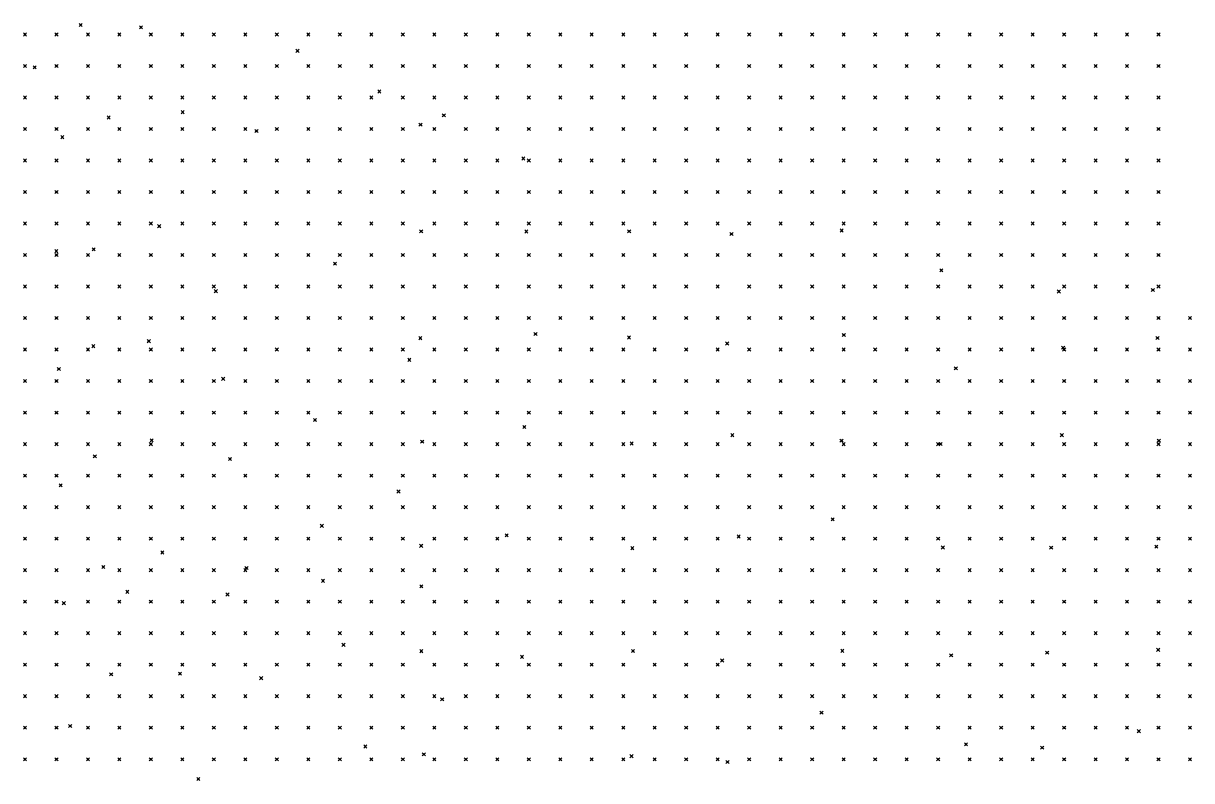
# Model space of a CAD drawing. Header units: metres. Extents: x 441556 to 446409, y 432338 to 461058.
# Drawn here: x 443384.5 to 443495.8, y 448327.9 to 448400 of the extents above; entities that cross this region are included whole.
import ezdxf

# ---------------------------------------------------------------- set-up
doc = ezdxf.new("R2010")
doc.units = ezdxf.units.M
doc.header["$MEASUREMENT"] = 0
doc.header["$PDMODE"] = 35
doc.header["$PDSIZE"] = 0.15
doc.layers.add('DTM-NOK-RevN_LIDAR_co_lidar', color=91, linetype='Continuous', lineweight=0)
doc.layers.add('DTM-NOK-RevN_RTK', color=32, linetype='Continuous', lineweight=0)

msp = doc.modelspace()

# ---------------------------------------------------------------- linework, layer by layer
at = {"layer": 'DTM-NOK-RevN_LIDAR_co_lidar'}
for p in [(443384.697, 448398.936, 353.008), (443387.697, 448398.936, 354.262), (443390.696, 448398.936, 355.42), (443393.695, 448398.936, 356.482), (443396.695, 448398.936, 357.544), (443399.694, 448398.936, 358.471), (443402.693, 448398.936, 359.459), (443405.693, 448398.936, 360.289), (443408.692, 448398.936, 360.958), (443411.691, 448398.936, 361.377), (443414.691, 448398.936, 360.845), (443417.69, 448398.936, 359.913), (443420.689, 448398.936, 358.978), (443423.689, 448398.936, 357.885), (443426.688, 448398.936, 357.246), (443429.687, 448398.936, 357.437), (443432.687, 448398.936, 357.725), (443435.686, 448398.936, 356.71), (443438.685, 448398.936, 355.706), (443441.685, 448398.936, 354.852), (443444.684, 448398.936, 354.604), (443447.683, 448398.936, 355.535), (443450.683, 448398.936, 356.857), (443453.682, 448398.936, 360.615), (443456.681, 448398.936, 361.12), (443459.681, 448398.936, 361.137), (443462.68, 448398.936, 360.983), (443465.679, 448398.936, 361.186), (443468.679, 448398.936, 361.147), (443471.678, 448398.936, 360.462), (443474.677, 448398.936, 359.521), (443477.677, 448398.936, 358.646), (443480.676, 448398.936, 358.268), (443483.675, 448398.936, 358.337), (443486.675, 448398.936, 358.678), (443489.674, 448398.936, 359.801), (443492.674, 448398.936, 361.526), (443384.697, 448395.936, 353.506), (443387.697, 448395.936, 354.808), (443390.696, 448395.936, 355.922), (443393.695, 448395.936, 357.086), (443396.695, 448395.936, 358.107), (443399.694, 448395.936, 359.097), (443402.693, 448395.936, 360.149), (443405.693, 448395.936, 361.147), (443408.692, 448395.936, 362.071), (443411.691, 448395.936, 362.881), (443414.691, 448395.936, 363.7), (443417.69, 448395.936, 364.048), (443420.689, 448395.936, 363.484), (443423.689, 448395.936, 362.707), (443426.688, 448395.936, 362.05), (443429.687, 448395.936, 361.321), (443432.687, 448395.936, 361.187), (443435.686, 448395.936, 360.653), (443438.685, 448395.936, 359.77), (443441.685, 448395.936, 358.555), (443444.684, 448395.936, 358.772), (443447.683, 448395.936, 360.491), (443450.683, 448395.936, 363.464), (443453.682, 448395.936, 365.198), (443456.681, 448395.936, 365.482), (443459.681, 448395.936, 365.302), (443462.68, 448395.936, 365.238), (443465.679, 448395.936, 364.896), (443468.679, 448395.936, 364.652), (443471.678, 448395.936, 363.944), (443474.677, 448395.936, 362.789), (443477.677, 448395.936, 361.966), (443480.676, 448395.936, 362.154), (443483.675, 448395.936, 363.267), (443486.675, 448395.936, 364.284), (443489.674, 448395.936, 364.872), (443492.674, 448395.936, 365.373), (443384.697, 448392.937, 353.777), (443387.697, 448392.937, 355.249), (443390.696, 448392.937, 356.336), (443393.695, 448392.937, 357.659), (443396.695, 448392.937, 358.705), (443399.694, 448392.937, 359.795), (443402.693, 448392.937, 360.968), (443405.693, 448392.937, 362.12), (443408.692, 448392.937, 363.211), (443411.691, 448392.937, 364.107), (443414.691, 448392.937, 365.014), (443417.69, 448392.937, 365.955), (443420.689, 448392.937, 366.413), (443423.689, 448392.937, 366.168), (443426.688, 448392.937, 365.428), (443429.687, 448392.937, 364.756), (443432.687, 448392.937, 364.711), (443435.686, 448392.937, 364.245), (443438.685, 448392.937, 363.951), (443441.685, 448392.937, 363.118), (443444.684, 448392.937, 364.529), (443447.683, 448392.937, 365.105), (443450.683, 448392.937, 366.652), (443453.682, 448392.937, 368.331), (443456.681, 448392.937, 369.275), (443459.681, 448392.937, 369.471), (443462.68, 448392.937, 368.859), (443465.679, 448392.937, 368.461), (443468.679, 448392.937, 368.317), (443471.678, 448392.937, 367.5), (443474.677, 448392.937, 366.552), (443477.677, 448392.937, 365.813), (443480.676, 448392.937, 365.882), (443483.675, 448392.937, 366.854), (443486.675, 448392.937, 368.033), (443489.674, 448392.937, 368.627), (443492.674, 448392.937, 368.456), (443384.697, 448389.938, 354.327), (443387.697, 448389.938, 355.742), (443390.696, 448389.938, 356.991), (443393.695, 448389.938, 358.224), (443396.695, 448389.938, 359.34), (443399.694, 448389.938, 360.509), (443402.693, 448389.938, 361.774), (443405.693, 448389.938, 363.157), (443408.692, 448389.938, 364.384), (443411.691, 448389.938, 365.325), (443414.691, 448389.938, 366.21), (443417.69, 448389.938, 366.941), (443420.689, 448389.938, 367.394), (443423.689, 448389.938, 367.661), (443426.688, 448389.938, 367.627), (443429.687, 448389.938, 367.384), (443432.687, 448389.938, 367.421), (443435.686, 448389.938, 367.554), (443438.685, 448389.938, 367.491), (443441.685, 448389.938, 367.52), (443444.684, 448389.938, 367.757), (443447.683, 448389.938, 368.714), (443450.683, 448389.938, 369.954), (443453.682, 448389.938, 371.741), (443456.681, 448389.938, 372.038), (443459.681, 448389.938, 372.481), (443462.68, 448389.938, 371.956), (443465.679, 448389.938, 371.738), (443468.679, 448389.938, 371.807), (443471.678, 448389.938, 371.146), (443474.677, 448389.938, 370.514), (443477.677, 448389.938, 369.825), (443480.676, 448389.938, 369.785), (443483.675, 448389.938, 370.585), (443486.675, 448389.938, 371.46), (443489.674, 448389.938, 371.788), (443492.674, 448389.938, 371.393), (443384.697, 448386.938, 354.881), (443387.697, 448386.938, 356.138), (443390.696, 448386.938, 357.387), (443393.695, 448386.938, 358.627), (443396.695, 448386.938, 359.949), (443399.694, 448386.938, 361.328), (443402.693, 448386.938, 362.581), (443405.693, 448386.938, 364.141), (443408.692, 448386.938, 365.534), (443411.691, 448386.938, 366.473), (443414.691, 448386.938, 367.086), (443417.69, 448386.938, 367.733), (443420.689, 448386.938, 368.335), (443423.689, 448386.938, 368.548), (443426.688, 448386.938, 368.529), (443429.687, 448386.938, 368.587), (443432.687, 448386.938, 368.763), (443435.686, 448386.938, 369.177), (443438.685, 448386.938, 369.858), (443441.685, 448386.938, 369.895), (443444.684, 448386.938, 370.665), (443447.683, 448386.938, 371.443), (443450.683, 448386.938, 372.577), (443453.682, 448386.938, 373.523), (443456.681, 448386.938, 374.666), (443459.681, 448386.938, 375.15), (443462.68, 448386.938, 375.235), (443465.679, 448386.938, 375.336), (443468.679, 448386.938, 375.109), (443471.678, 448386.938, 374.802), (443474.677, 448386.938, 374.111), (443477.677, 448386.938, 373.637), (443480.676, 448386.938, 373.951), (443483.675, 448386.938, 374.634), (443486.675, 448386.938, 375.076), (443489.674, 448386.938, 375.057), (443492.674, 448386.938, 374.679), (443384.697, 448383.939, 355.274), (443387.697, 448383.939, 356.567), (443390.696, 448383.939, 357.766), (443393.695, 448383.939, 359.003), (443396.695, 448383.939, 360.321), (443399.694, 448383.939, 361.809), (443402.693, 448383.939, 363.247), (443405.693, 448383.939, 364.922), (443408.692, 448383.939, 366.407), (443411.691, 448383.939, 367.205), (443414.691, 448383.939, 367.975), (443417.69, 448383.939, 368.874), (443420.689, 448383.939, 369.424), (443423.689, 448383.939, 369.698), (443426.688, 448383.939, 369.937), (443429.687, 448383.939, 370.006), (443432.687, 448383.939, 369.874), (443435.686, 448383.939, 369.892), (443438.685, 448383.939, 370.343), (443441.685, 448383.939, 371.041), (443444.684, 448383.939, 371.836), (443447.683, 448383.939, 372.845), (443450.683, 448383.939, 373.914), (443453.682, 448383.939, 374.865), (443456.681, 448383.939, 375.827), (443459.681, 448383.939, 376.588), (443462.68, 448383.939, 377.257), (443465.679, 448383.939, 377.606), (443468.679, 448383.939, 377.745), (443471.678, 448383.939, 377.78), (443474.677, 448383.939, 377.74), (443477.677, 448383.939, 377.565), (443480.676, 448383.939, 377.742), (443483.675, 448383.939, 378.149), (443486.675, 448383.939, 378.299), (443489.674, 448383.939, 378.233), (443492.674, 448383.939, 378.016), (443384.697, 448380.94, 355.555), (443387.697, 448380.94, 356.719), (443390.696, 448380.94, 357.997), (443393.695, 448380.94, 359.263), (443396.695, 448380.94, 360.747), (443399.694, 448380.94, 362.295), (443402.693, 448380.94, 363.831), (443405.693, 448380.94, 365.535), (443408.692, 448380.94, 367.161), (443411.691, 448380.94, 368.292), (443414.691, 448380.94, 369.177), (443417.69, 448380.94, 369.866), (443420.689, 448380.94, 370.254), (443423.689, 448380.94, 370.572), (443426.688, 448380.94, 370.854), (443429.687, 448380.94, 370.956), (443432.687, 448380.94, 371.096), (443435.686, 448380.94, 371.3), (443438.685, 448380.94, 371.329), (443441.685, 448380.94, 371.872), (443444.684, 448380.94, 372.871), (443447.683, 448380.94, 373.827), (443450.683, 448380.94, 374.863), (443453.682, 448380.94, 375.767), (443456.681, 448380.94, 376.738), (443459.681, 448380.94, 377.584), (443462.68, 448380.94, 378.359), (443465.679, 448380.94, 378.984), (443468.679, 448380.94, 379.675), (443471.678, 448380.94, 380.271), (443474.677, 448380.94, 380.543), (443477.677, 448380.94, 380.651), (443480.676, 448380.94, 380.961), (443483.675, 448380.94, 381.262), (443486.675, 448380.94, 381.48), (443489.674, 448380.94, 381.59), (443492.674, 448380.94, 381.439), (443384.697, 448377.94, 355.738), (443387.697, 448377.94, 356.924), (443390.696, 448377.94, 358.251), (443393.695, 448377.94, 359.525), (443396.695, 448377.94, 361.056), (443399.694, 448377.94, 362.676), (443402.693, 448377.94, 364.309), (443405.693, 448377.94, 366.034), (443408.692, 448377.94, 367.709), (443411.691, 448377.94, 369.055), (443414.691, 448377.94, 370.041), (443417.69, 448377.94, 370.7), (443420.689, 448377.94, 371.122), (443423.689, 448377.94, 371.493), (443426.688, 448377.94, 371.766), (443429.687, 448377.94, 371.856), (443432.687, 448377.94, 372.055), (443435.686, 448377.94, 372.338), (443438.685, 448377.94, 372.483), (443441.685, 448377.94, 373.033), (443444.684, 448377.94, 373.876), (443447.683, 448377.94, 374.598), (443450.683, 448377.94, 375.492), (443453.682, 448377.94, 376.326), (443456.681, 448377.94, 377.237), (443459.681, 448377.94, 378.199), (443462.68, 448377.94, 379.037), (443465.679, 448377.94, 379.821), (443468.679, 448377.94, 380.718), (443471.678, 448377.94, 381.597), (443474.677, 448377.94, 382.31), (443477.677, 448377.94, 382.868), (443480.676, 448377.94, 383.393), (443483.675, 448377.94, 383.781), (443486.675, 448377.94, 384.111), (443489.674, 448377.94, 384.465), (443492.674, 448377.94, 384.572), (443384.697, 448374.941, 355.823), (443387.697, 448374.941, 356.984), (443390.696, 448374.941, 358.236), (443393.695, 448374.941, 359.654), (443396.695, 448374.941, 361.172), (443399.694, 448374.941, 362.792), (443402.693, 448374.941, 364.581), (443405.693, 448374.941, 366.284), (443408.692, 448374.941, 367.932), (443411.691, 448374.941, 369.388), (443414.691, 448374.941, 370.48), (443417.69, 448374.941, 371.304), (443420.689, 448374.941, 371.899), (443423.689, 448374.941, 372.253), (443426.688, 448374.941, 372.486), (443429.687, 448374.941, 372.672), (443432.687, 448374.941, 372.863), (443435.686, 448374.941, 372.995), (443438.685, 448374.941, 373.155), (443441.685, 448374.941, 373.815), (443444.684, 448374.941, 374.613), (443447.683, 448374.941, 375.191), (443450.683, 448374.941, 376.078), (443453.682, 448374.941, 376.802), (443456.681, 448374.941, 377.62), (443459.681, 448374.941, 378.536), (443462.68, 448374.941, 379.442), (443465.679, 448374.941, 380.395), (443468.679, 448374.941, 381.308), (443471.678, 448374.941, 382.214), (443474.677, 448374.941, 382.831), (443477.677, 448374.941, 383.661), (443480.676, 448374.941, 384.476), (443483.675, 448374.941, 384.942), (443486.675, 448374.941, 385.396), (443489.674, 448374.941, 385.986), (443492.674, 448374.941, 386.4), (443384.697, 448371.942, 355.983), (443387.697, 448371.942, 356.965), (443390.696, 448371.942, 358.135), (443393.695, 448371.942, 359.703), (443396.695, 448371.942, 361.216), (443399.694, 448371.942, 362.994), (443402.693, 448371.942, 364.649), (443405.693, 448371.942, 366.276), (443408.692, 448371.942, 367.957), (443411.691, 448371.942, 369.529), (443414.691, 448371.942, 370.738), (443417.69, 448371.942, 371.501), (443420.689, 448371.942, 371.932), (443423.689, 448371.942, 372.328), (443426.688, 448371.942, 372.719), (443429.687, 448371.942, 372.947), (443432.687, 448371.942, 373.276), (443435.686, 448371.942, 373.472), (443438.685, 448371.942, 373.766), (443441.685, 448371.942, 374.532), (443444.684, 448371.942, 375.215), (443447.683, 448371.942, 375.895), (443450.683, 448371.942, 376.466), (443453.682, 448371.942, 377.275), (443456.681, 448371.942, 378.011), (443459.681, 448371.942, 378.819), (443462.68, 448371.942, 379.704), (443465.679, 448371.942, 380.795), (443468.679, 448371.942, 381.838), (443471.678, 448371.942, 382.197), (443474.677, 448371.942, 382.542), (443477.677, 448371.942, 383.505), (443480.676, 448371.942, 384.595), (443483.675, 448371.942, 385.413), (443486.675, 448371.942, 386.069), (443489.674, 448371.942, 386.662), (443492.674, 448371.942, 387.242), (443495.673, 448371.942, 387.797), (443384.697, 448368.942, 355.962), (443387.697, 448368.942, 357), (443390.696, 448368.942, 358.216), (443393.695, 448368.942, 359.705), (443396.695, 448368.942, 361.27), (443399.694, 448368.942, 362.901), (443402.693, 448368.942, 364.529), (443405.693, 448368.942, 366.162), (443408.692, 448368.942, 367.911), (443411.691, 448368.942, 369.604), (443414.691, 448368.942, 370.884), (443417.69, 448368.942, 371.578), (443420.689, 448368.942, 372.026), (443423.689, 448368.942, 372.404), (443426.688, 448368.942, 372.554), (443429.687, 448368.942, 372.694), (443432.687, 448368.942, 373.124), (443435.686, 448368.942, 373.805), (443438.685, 448368.942, 374.111), (443441.685, 448368.942, 374.931), (443444.684, 448368.942, 375.361), (443447.683, 448368.942, 376.188), (443450.683, 448368.942, 376.985), (443453.682, 448368.942, 377.717), (443456.681, 448368.942, 378.499), (443459.681, 448368.942, 379.284), (443462.68, 448368.942, 380.17), (443465.679, 448368.942, 381.13), (443468.679, 448368.942, 381.852), (443471.678, 448368.942, 382.252), (443474.677, 448368.942, 383.033), (443477.677, 448368.942, 384.103), (443480.676, 448368.942, 385.112), (443483.675, 448368.942, 385.948), (443486.675, 448368.942, 386.666), (443489.674, 448368.942, 387.307), (443492.674, 448368.942, 387.816), (443495.673, 448368.942, 388.363), (443384.697, 448365.943, 355.88), (443387.697, 448365.943, 357.091), (443390.696, 448365.943, 358.356), (443393.695, 448365.943, 359.76), (443396.695, 448365.943, 361.273), (443399.694, 448365.943, 362.71), (443402.693, 448365.943, 364.296), (443405.693, 448365.943, 366.004), (443408.692, 448365.943, 367.799), (443411.691, 448365.943, 369.543), (443414.691, 448365.943, 370.844), (443417.69, 448365.943, 371.545), (443420.689, 448365.943, 372.15), (443423.689, 448365.943, 372.737), (443426.688, 448365.943, 372.987), (443429.687, 448365.943, 373.161), (443432.687, 448365.943, 373.432), (443435.686, 448365.943, 374.055), (443438.685, 448365.943, 374.333), (443441.685, 448365.943, 374.797), (443444.684, 448365.943, 375.005), (443447.683, 448365.943, 376.018), (443450.683, 448365.943, 376.914), (443453.682, 448365.943, 377.669), (443456.681, 448365.943, 378.457), (443459.681, 448365.943, 379.348), (443462.68, 448365.943, 380.248), (443465.679, 448365.943, 380.99), (443468.679, 448365.943, 381.803), (443471.678, 448365.943, 382.691), (443474.677, 448365.943, 383.672), (443477.677, 448365.943, 384.616), (443480.676, 448365.943, 385.488), (443483.675, 448365.943, 386.259), (443486.675, 448365.943, 386.974), (443489.674, 448365.943, 387.68), (443492.674, 448365.943, 388.289), (443495.673, 448365.943, 388.889), (443384.697, 448362.944, 355.871), (443387.697, 448362.944, 357.092), (443390.696, 448362.944, 358.372), (443393.695, 448362.944, 359.714), (443396.695, 448362.944, 361.158), (443399.694, 448362.944, 362.67), (443402.693, 448362.944, 364.246), (443405.693, 448362.944, 366.061), (443408.692, 448362.944, 367.731), (443411.691, 448362.944, 369.376), (443414.691, 448362.944, 370.642), (443417.69, 448362.944, 371.5), (443420.689, 448362.944, 372.276), (443423.689, 448362.944, 372.894), (443426.688, 448362.944, 373.322), (443429.687, 448362.944, 373.702), (443432.687, 448362.944, 374.013), (443435.686, 448362.944, 374.455), (443438.685, 448362.944, 374.861), (443441.685, 448362.944, 375.222), (443444.684, 448362.944, 375.662), (443447.683, 448362.944, 376.397), (443450.683, 448362.944, 377.232), (443453.682, 448362.944, 377.987), (443456.681, 448362.944, 378.89), (443459.681, 448362.944, 379.664), (443462.68, 448362.944, 380.213), (443465.679, 448362.944, 381.114), (443468.679, 448362.944, 382.074), (443471.678, 448362.944, 383.026), (443474.677, 448362.944, 383.935), (443477.677, 448362.944, 384.792), (443480.676, 448362.944, 385.634), (443483.675, 448362.944, 386.406), (443486.675, 448362.944, 387.131), (443489.674, 448362.944, 387.862), (443492.674, 448362.944, 388.583), (443495.673, 448362.944, 389.33), (443384.697, 448359.944, 355.857), (443387.697, 448359.944, 357.164), (443390.696, 448359.944, 358.338), (443393.695, 448359.944, 359.591), (443396.695, 448359.944, 361.057), (443399.694, 448359.944, 362.724), (443402.693, 448359.944, 364.398), (443405.693, 448359.944, 366.128), (443408.692, 448359.944, 367.73), (443411.691, 448359.944, 369.301), (443414.691, 448359.944, 370.561), (443417.69, 448359.944, 371.534), (443420.689, 448359.944, 372.344), (443423.689, 448359.944, 372.916), (443426.688, 448359.944, 373.393), (443429.687, 448359.944, 373.866), (443432.687, 448359.944, 374.298), (443435.686, 448359.944, 374.764), (443438.685, 448359.944, 375.261), (443441.685, 448359.944, 375.781), (443444.684, 448359.944, 376.404), (443447.683, 448359.944, 376.949), (443450.683, 448359.944, 377.7), (443453.682, 448359.944, 378.454), (443456.681, 448359.944, 379.352), (443459.681, 448359.944, 379.952), (443462.68, 448359.944, 380.367), (443465.679, 448359.944, 381.322), (443468.679, 448359.944, 382.261), (443471.678, 448359.944, 383.097), (443474.677, 448359.944, 383.983), (443477.677, 448359.944, 384.864), (443480.676, 448359.944, 385.719), (443483.675, 448359.944, 386.508), (443486.675, 448359.944, 387.257), (443489.674, 448359.944, 388.009), (443492.674, 448359.944, 388.76), (443495.673, 448359.944, 389.571), (443384.697, 448356.945, 355.92), (443387.697, 448356.945, 357.252), (443390.696, 448356.945, 358.32), (443393.695, 448356.945, 359.511), (443396.695, 448356.945, 360.936), (443399.694, 448356.945, 362.656), (443402.693, 448356.945, 364.44), (443405.693, 448356.945, 366.064), (443408.692, 448356.945, 367.582), (443411.691, 448356.945, 369.209), (443414.691, 448356.945, 370.526), (443417.69, 448356.945, 371.469), (443420.689, 448356.945, 372.255), (443423.689, 448356.945, 372.865), (443426.688, 448356.945, 373.363), (443429.687, 448356.945, 373.868), (443432.687, 448356.945, 374.421), (443435.686, 448356.945, 374.948), (443438.685, 448356.945, 375.463), (443441.685, 448356.945, 376.073), (443444.684, 448356.945, 376.703), (443447.683, 448356.945, 377.311), (443450.683, 448356.945, 378.035), (443453.682, 448356.945, 378.757), (443456.681, 448356.945, 379.473), (443459.681, 448356.945, 379.88), (443462.68, 448356.945, 380.595), (443465.679, 448356.945, 381.435), (443468.679, 448356.945, 382.314), (443471.678, 448356.945, 383.147), (443474.677, 448356.945, 384.023), (443477.677, 448356.945, 384.919), (443480.676, 448356.945, 385.785), (443483.675, 448356.945, 386.601), (443486.675, 448356.945, 387.356), (443489.674, 448356.945, 388.098), (443492.674, 448356.945, 388.874), (443495.673, 448356.945, 389.661), (443384.697, 448353.946, 356.117), (443387.697, 448353.946, 357.284), (443390.696, 448353.946, 358.333), (443393.695, 448353.946, 359.499), (443396.695, 448353.946, 360.861), (443399.694, 448353.946, 362.544), (443402.693, 448353.946, 364.351), (443405.693, 448353.946, 365.914), (443408.692, 448353.946, 367.402), (443411.691, 448353.946, 369.009), (443414.691, 448353.946, 370.369), (443417.69, 448353.946, 371.237), (443420.689, 448353.946, 371.985), (443423.689, 448353.946, 372.742), (443426.688, 448353.946, 373.314), (443429.687, 448353.946, 373.893), (443432.687, 448353.946, 374.542), (443435.686, 448353.946, 375.125), (443438.685, 448353.946, 375.703), (443441.685, 448353.946, 376.302), (443444.684, 448353.946, 376.94), (443447.683, 448353.946, 377.584), (443450.683, 448353.946, 378.211), (443453.682, 448353.946, 378.801), (443456.681, 448353.946, 379.619), (443459.681, 448353.946, 379.964), (443462.68, 448353.946, 380.62), (443465.679, 448353.946, 381.467), (443468.679, 448353.946, 382.32), (443471.678, 448353.946, 383.18), (443474.677, 448353.946, 384.039), (443477.677, 448353.946, 384.92), (443480.676, 448353.946, 385.803), (443483.675, 448353.946, 386.64), (443486.675, 448353.946, 387.4), (443489.674, 448353.946, 388.127), (443492.674, 448353.946, 388.885), (443495.673, 448353.946, 389.652), (443384.697, 448350.946, 356.328), (443387.697, 448350.946, 357.371), (443390.696, 448350.946, 358.402), (443393.695, 448350.946, 359.52), (443396.695, 448350.946, 360.854), (443399.694, 448350.946, 362.418), (443402.693, 448350.946, 364.135), (443405.693, 448350.946, 365.667), (443408.692, 448350.946, 367.268), (443411.691, 448350.946, 368.801), (443414.691, 448350.946, 370.145), (443417.69, 448350.946, 370.994), (443420.689, 448350.946, 371.718), (443423.689, 448350.946, 372.606), (443426.688, 448350.946, 373.266), (443429.687, 448350.946, 373.884), (443432.687, 448350.946, 374.533), (443435.686, 448350.946, 375.175), (443438.685, 448350.946, 375.831), (443441.685, 448350.946, 376.482), (443444.684, 448350.946, 377.139), (443447.683, 448350.946, 377.755), (443450.683, 448350.946, 378.34), (443453.682, 448350.946, 378.799), (443456.681, 448350.946, 379.716), (443459.681, 448350.946, 380.188), (443462.68, 448350.946, 380.62), (443465.679, 448350.946, 381.461), (443468.679, 448350.946, 382.318), (443471.678, 448350.946, 383.157), (443474.677, 448350.946, 384.015), (443477.677, 448350.946, 384.881), (443480.676, 448350.946, 385.756), (443483.675, 448350.946, 386.598), (443486.675, 448350.946, 387.384), (443489.674, 448350.946, 388.117), (443492.674, 448350.946, 388.829), (443495.673, 448350.946, 389.598), (443384.697, 448347.947, 356.514), (443387.697, 448347.947, 357.521), (443390.696, 448347.947, 358.498), (443393.695, 448347.947, 359.57), (443396.695, 448347.947, 360.807), (443399.694, 448347.947, 362.214), (443402.693, 448347.947, 363.798), (443405.693, 448347.947, 365.322), (443408.692, 448347.947, 366.967), (443411.691, 448347.947, 368.521), (443414.691, 448347.947, 369.852), (443417.69, 448347.947, 370.753), (443420.689, 448347.947, 371.51), (443423.689, 448347.947, 372.408), (443426.688, 448347.947, 373.159), (443429.687, 448347.947, 373.804), (443432.687, 448347.947, 374.469), (443435.686, 448347.947, 375.191), (443438.685, 448347.947, 375.883), (443441.685, 448347.947, 376.607), (443444.684, 448347.947, 377.294), (443447.683, 448347.947, 377.928), (443450.683, 448347.947, 378.653), (443453.682, 448347.947, 379.121), (443456.681, 448347.947, 379.761), (443459.681, 448347.947, 380.285), (443462.68, 448347.947, 380.83), (443465.679, 448347.947, 381.573), (443468.679, 448347.947, 382.353), (443471.678, 448347.947, 383.111), (443474.677, 448347.947, 383.954), (443477.677, 448347.947, 384.819), (443480.676, 448347.947, 385.664), (443483.675, 448347.947, 386.521), (443486.675, 448347.947, 387.343), (443489.674, 448347.947, 388.073), (443492.674, 448347.947, 388.783), (443495.673, 448347.947, 389.545), (443384.697, 448344.948, 356.657), (443387.697, 448344.948, 357.629), (443390.696, 448344.948, 358.59), (443393.695, 448344.948, 359.659), (443396.695, 448344.948, 360.797), (443399.694, 448344.948, 362.095), (443402.693, 448344.948, 363.54), (443405.693, 448344.948, 364.96), (443408.692, 448344.948, 366.548), (443411.691, 448344.948, 368.095), (443414.691, 448344.948, 369.475), (443417.69, 448344.948, 370.44), (443420.689, 448344.948, 371.191), (443423.689, 448344.948, 372.148), (443426.688, 448344.948, 373.07), (443429.687, 448344.948, 373.756), (443432.687, 448344.948, 374.467), (443435.686, 448344.948, 375.277), (443438.685, 448344.948, 375.987), (443441.685, 448344.948, 376.693), (443444.684, 448344.948, 377.401), (443447.683, 448344.948, 378.093), (443450.683, 448344.948, 378.806), (443453.682, 448344.948, 379.427), (443456.681, 448344.948, 379.986), (443459.681, 448344.948, 380.46), (443462.68, 448344.948, 380.935), (443465.679, 448344.948, 381.646), (443468.679, 448344.948, 382.332), (443471.678, 448344.948, 383.045), (443474.677, 448344.948, 383.847), (443477.677, 448344.948, 384.697), (443480.676, 448344.948, 385.541), (443483.675, 448344.948, 386.4), (443486.675, 448344.948, 387.241), (443489.674, 448344.948, 388.002), (443492.674, 448344.948, 388.738), (443495.673, 448344.948, 389.513), (443384.697, 448341.948, 356.641), (443387.697, 448341.948, 357.673), (443390.696, 448341.948, 358.696), (443393.695, 448341.948, 359.729), (443396.695, 448341.948, 360.798), (443399.694, 448341.948, 362.03), (443402.693, 448341.948, 363.286), (443405.693, 448341.948, 364.675), (443408.692, 448341.948, 366.199), (443411.691, 448341.948, 367.648), (443414.691, 448341.948, 369.055), (443417.69, 448341.948, 370.122), (443420.689, 448341.948, 370.887), (443423.689, 448341.948, 371.894), (443426.688, 448341.948, 372.986), (443429.687, 448341.948, 373.734), (443432.687, 448341.948, 374.468), (443435.686, 448341.948, 375.254), (443438.685, 448341.948, 375.99), (443441.685, 448341.948, 376.764), (443444.684, 448341.948, 377.531), (443447.683, 448341.948, 378.139), (443450.683, 448341.948, 378.749), (443453.682, 448341.948, 379.447), (443456.681, 448341.948, 380.181), (443459.681, 448341.948, 380.516), (443462.68, 448341.948, 380.936), (443465.679, 448341.948, 381.653), (443468.679, 448341.948, 382.357), (443471.678, 448341.948, 383.072), (443474.677, 448341.948, 383.799), (443477.677, 448341.948, 384.598), (443480.676, 448341.948, 385.442), (443483.675, 448341.948, 386.276), (443486.675, 448341.948, 387.119), (443489.674, 448341.948, 387.95), (443492.674, 448341.948, 388.733), (443495.673, 448341.948, 389.522), (443384.697, 448338.949, 356.585), (443387.697, 448338.949, 357.711), (443390.696, 448338.949, 358.728), (443393.695, 448338.949, 359.73), (443396.695, 448338.949, 360.689), (443399.694, 448338.949, 361.838), (443402.693, 448338.949, 363.013), (443405.693, 448338.949, 364.413), (443408.692, 448338.949, 365.906), (443411.691, 448338.949, 367.225), (443414.691, 448338.949, 368.583), (443417.69, 448338.949, 369.818), (443420.689, 448338.949, 370.681), (443423.689, 448338.949, 371.679), (443426.688, 448338.949, 372.943), (443429.687, 448338.949, 373.87), (443432.687, 448338.949, 374.646), (443435.686, 448338.949, 375.431), (443438.685, 448338.949, 376.132), (443441.685, 448338.949, 376.908), (443444.684, 448338.949, 377.657), (443447.683, 448338.949, 378.338), (443450.683, 448338.949, 378.9), (443453.682, 448338.949, 379.473), (443456.681, 448338.949, 380.183), (443459.681, 448338.949, 380.399), (443462.68, 448338.949, 381.02), (443465.679, 448338.949, 381.715), (443468.679, 448338.949, 382.366), (443471.678, 448338.949, 383.048), (443474.677, 448338.949, 383.745), (443477.677, 448338.949, 384.53), (443480.676, 448338.949, 385.382), (443483.675, 448338.949, 386.255), (443486.675, 448338.949, 387.148), (443489.674, 448338.949, 388.017), (443492.674, 448338.949, 388.827), (443495.673, 448338.949, 389.624), (443384.697, 448335.95, 356.656), (443387.697, 448335.95, 357.639), (443390.696, 448335.95, 358.627), (443393.695, 448335.95, 359.587), (443396.695, 448335.95, 360.547), (443399.694, 448335.95, 361.498), (443402.693, 448335.95, 362.698), (443405.693, 448335.95, 364.144), (443408.692, 448335.95, 365.544), (443411.691, 448335.95, 366.954), (443414.691, 448335.95, 368.355), (443417.69, 448335.95, 369.581), (443420.689, 448335.95, 370.525), (443423.689, 448335.95, 371.669), (443426.688, 448335.95, 373.146), (443429.687, 448335.95, 374.229), (443432.687, 448335.95, 375.086), (443435.686, 448335.95, 375.729), (443438.685, 448335.95, 376.248), (443441.685, 448335.95, 376.933), (443444.684, 448335.95, 377.698), (443447.683, 448335.95, 378.454), (443450.683, 448335.95, 379.028), (443453.682, 448335.95, 379.456), (443456.681, 448335.95, 379.989), (443459.681, 448335.95, 380.276), (443462.68, 448335.95, 380.83), (443465.679, 448335.95, 381.512), (443468.679, 448335.95, 382.175), (443471.678, 448335.95, 382.996), (443474.677, 448335.95, 383.717), (443477.677, 448335.95, 384.456), (443480.676, 448335.95, 385.34), (443483.675, 448335.95, 386.262), (443486.675, 448335.95, 387.213), (443489.674, 448335.95, 388.143), (443492.674, 448335.95, 388.949), (443495.673, 448335.95, 389.775), (443384.697, 448332.95, 356.861), (443387.697, 448332.95, 357.788), (443390.696, 448332.95, 358.721), (443393.695, 448332.95, 359.614), (443396.695, 448332.95, 360.525), (443399.694, 448332.95, 361.469), (443402.693, 448332.95, 362.548), (443405.693, 448332.95, 363.912), (443408.692, 448332.95, 365.37), (443411.691, 448332.95, 366.828), (443414.691, 448332.95, 368.238), (443417.69, 448332.95, 369.584), (443420.689, 448332.95, 370.603), (443423.689, 448332.95, 371.792), (443426.688, 448332.95, 373.557), (443429.687, 448332.95, 374.922), (443432.687, 448332.95, 375.693), (443435.686, 448332.95, 375.921), (443438.685, 448332.95, 376.33), (443441.685, 448332.95, 376.918), (443444.684, 448332.95, 377.685), (443447.683, 448332.95, 378.25), (443450.683, 448332.95, 378.805), (443453.682, 448332.95, 379.3), (443456.681, 448332.95, 379.948), (443459.681, 448332.95, 380.432), (443462.68, 448332.95, 380.761), (443465.679, 448332.95, 381.331), (443468.679, 448332.95, 381.984), (443471.678, 448332.95, 382.869), (443474.677, 448332.95, 383.73), (443477.677, 448332.95, 384.559), (443480.676, 448332.95, 385.453), (443483.675, 448332.95, 386.35), (443486.675, 448332.95, 387.336), (443489.674, 448332.95, 388.38), (443492.674, 448332.95, 389.24), (443495.673, 448332.95, 390.059), (443384.697, 448329.951, 357.081), (443387.697, 448329.951, 357.999), (443390.696, 448329.951, 358.791), (443393.695, 448329.951, 359.67), (443396.695, 448329.951, 360.527), (443399.694, 448329.951, 361.527), (443402.693, 448329.951, 362.69), (443405.693, 448329.951, 363.901), (443408.692, 448329.951, 365.257), (443411.691, 448329.951, 366.751), (443414.691, 448329.951, 368.277), (443417.69, 448329.951, 369.775), (443420.689, 448329.951, 370.748), (443423.689, 448329.951, 371.603), (443426.688, 448329.951, 373.041), (443429.687, 448329.951, 374.276), (443432.687, 448329.951, 375.075), (443435.686, 448329.951, 375.478), (443438.685, 448329.951, 376.173), (443441.685, 448329.951, 376.868), (443444.684, 448329.951, 377.473), (443447.683, 448329.951, 378.07), (443450.683, 448329.951, 378.697), (443453.682, 448329.951, 379.233), (443456.681, 448329.951, 379.911), (443459.681, 448329.951, 380.297), (443462.68, 448329.951, 380.618), (443465.679, 448329.951, 381.245), (443468.679, 448329.951, 381.899), (443471.678, 448329.951, 382.638), (443474.677, 448329.951, 383.471), (443477.677, 448329.951, 384.534), (443480.676, 448329.951, 385.53), (443483.675, 448329.951, 386.428), (443486.675, 448329.951, 387.398), (443489.674, 448329.951, 388.387), (443492.674, 448329.951, 389.433), (443495.673, 448329.951, 390.463)]:
    msp.add_point(p, dxfattribs=at)
at = {"layer": 'DTM-NOK-RevN_RTK'}
for p in [(443390.01, 448399.837, 354.957), (443395.743, 448399.612, 357.06), (443410.657, 448397.369, 362.255), (443385.617, 448395.811, 353.868), (443418.446, 448393.505, 366.043), (443392.664, 448391.033, 357.408), (443399.718, 448391.54, 360.048), (443424.599, 448391.23, 367.35), (443422.378, 448390.339, 368.046), (443388.264, 448389.158, 356.089), (443406.747, 448389.744, 363.587), (443432.171, 448387.127, 369.185), (443397.488, 448380.682, 361.181), (443422.434, 448380.192, 370.907), (443432.452, 448380.184, 371.428), (443442.244, 448380.196, 372.928), (443451.991, 448379.934, 375.624), (443462.497, 448380.268, 378.609), (443387.68, 448378.313, 356.89), (443391.242, 448378.488, 358.515), (443414.224, 448377.126, 370.09), (443471.976, 448376.48, 382.218), (443402.88, 448374.495, 364.724), (443483.172, 448374.476, 385.445), (443492.132, 448374.613, 386.753), (443422.356, 448370.035, 372.033), (443433.329, 448370.432, 373.868), (443442.239, 448370.096, 375.255), (443462.69, 448370.332, 380.095), (443492.576, 448370.036, 387.475), (443391.208, 448369.265, 358.572), (443396.493, 448369.749, 361.107), (443451.579, 448369.514, 377.149), (443483.583, 448369.117, 386.117), (443421.302, 448367.959, 372.487), (443387.929, 448367.089, 357.188), (443473.359, 448367.162, 383.227), (443403.576, 448366.16, 364.814), (443412.328, 448362.238, 369.74), (443432.272, 448361.574, 374.361), (443396.766, 448360.307, 361.127), (443422.539, 448360.179, 372.902), (443442.495, 448360.005, 376.127), (443452.078, 448360.8, 378.06), (443462.479, 448360.267, 380.074), (443471.904, 448359.953, 383.273), (443483.462, 448360.801, 386.499), (443492.702, 448360.275, 388.86), (443391.354, 448358.786, 358.665), (443404.231, 448358.528, 365.148), (443388.102, 448356.024, 357.566), (443420.278, 448355.437, 372.181), (443412.978, 448352.171, 369.698), (443461.631, 448352.787, 380.204), (443430.588, 448351.265, 374.23), (443452.673, 448351.146, 378.589), (443422.435, 448350.269, 372.396), (443442.558, 448350.036, 376.927), (443472.131, 448350.102, 383.301), (443482.446, 448350.082, 386.3), (443492.458, 448350.191, 388.792), (443397.777, 448349.636, 361.39), (443392.171, 448348.255, 359.049), (443405.795, 448348.154, 365.607), (443413.09, 448346.937, 369.186), (443394.455, 448345.89, 359.929), (443403.987, 448345.63, 364.281), (443422.445, 448346.415, 371.969), (443388.397, 448344.807, 357.853), (443415.035, 448340.84, 369.198), (443422.454, 448340.245, 371.179), (443442.614, 448340.247, 377.274), (443462.553, 448340.272, 381.066), (443472.917, 448339.836, 383.366), (443482.066, 448340.096, 385.858), (443492.641, 448340.366, 388.784), (443432.041, 448339.702, 374.636), (443451.101, 448339.347, 379.022), (443392.91, 448338.036, 359.481), (443399.459, 448338.092, 361.68), (443407.199, 448337.667, 365.036), (443424.438, 448335.653, 372.197), (443460.571, 448334.377, 380.344), (443389.006, 448333.114, 358.186), (443490.793, 448332.62, 388.583), (443417.126, 448331.168, 369.422), (443474.327, 448331.364, 383.603), (443481.584, 448331.051, 386.131), (443422.69, 448330.421, 371.094), (443442.469, 448330.241, 377.19), (443451.615, 448329.697, 378.974), (443401.215, 448328.068, 362.069)]:
    msp.add_point(p, dxfattribs=at)

doc.saveas('drawing.dxf')
